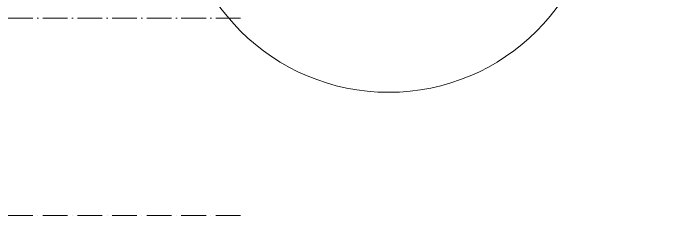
# Model space of a CAD drawing. Header units: millimetres. Extents: x -20144 to 122974, y -38328 to 48263.
# Drawn here: x 41621 to 45695, y 17900 to 19128 of the extents above; entities that cross this region are included whole.
import ezdxf

# ---------------------------------------------------------------- set-up
doc = ezdxf.new("R2010")
doc.units = ezdxf.units.MM
doc.linetypes.add('Grid Line', pattern=[4.2, 3, -0.6, 0, -0.6])
doc.layers.add('G-ANNO-SYMB', color=111, linetype='Continuous', lineweight=5)
doc.layers.add('TRUC', color=225, linetype='Continuous', lineweight=5)

# ---------------------------------------------------------------- blocks, each defined once
blk = doc.blocks.new('Section - Section Head - Filled-317961-MẶT BẰNG TẦNG 1')
at = {"layer": 'G-ANNO-SYMB'}
h = blk.add_hatch(color=256, dxfattribs=at)
edge = h.paths.add_edge_path(flags=0)
edge.add_line((-10.84, 4.49), (-6.35, 8.98))
edge.add_line((-6.35, 8.98), (-6.35, 6.35))
edge.add_arc((-6.35, 0), 6.35, 90, 135)
h = blk.add_hatch(color=256, dxfattribs=at)
edge = h.paths.add_edge_path(flags=0)
edge.add_arc((-6.35, 0), 6.35, 45, 90)
edge.add_line((-6.35, 6.35), (-6.35, 8.98))
edge.add_line((-6.35, 8.98), (-1.86, 4.49))
h = blk.add_hatch(color=256, dxfattribs=at)
edge = h.paths.add_edge_path(flags=0)
edge.add_arc((-6.35, 0), 6.358, 137.9216, 180)
edge.add_line((-12.708, 0), (-15.33, 0))
edge.add_line((-15.33, 0), (-11.069, 4.261))
h = blk.add_hatch(color=256, dxfattribs=at)
edge = h.paths.add_edge_path(flags=0)
edge.add_line((-1.631, 4.261), (2.63, 0))
edge.add_line((2.63, 0), (0.008, 0))
edge.add_arc((-6.35, 0), 6.358, 0, 42.0784)
for p, q in [((-6.35, 8.98), (-15.33, 0)), ((-6.35, 8.98), (-10.84, 4.49)), ((-6.35, 8.98), (2.63, 0)), ((-6.35, 6.35), (-6.35, 8.98)), ((-1.86, 4.49), (-6.35, 8.98)), ((-6.35, 8.98), (-6.35, 6.35)), ((-11.069, 4.261), (-15.33, 0)), ((2.63, 0), (-1.631, 4.261)), ((-15.33, 0), (-12.708, 0)), ((0.008, 0), (2.63, 0)), ((-12.7, 0), (-15.33, 0)), ((0, 0), (2.63, 0))]:
    blk.add_line(p, q, dxfattribs=at)
for radius, start, end in [(6.35, 360, 180), (6.35, 90, 135), (6.35, 45, 90), (6.358, 137.9216, 180), (6.358, 0, 42.0784), (6.35, 180, 360)]:
    blk.add_arc((-6.35, 0), radius, start, end, dxfattribs=at)

msp = doc.modelspace()

# ---------------------------------------------------------------- linework, layer by layer
at = {"layer": 'TRUC', "linetype": 'Grid Line', "ltscale": 50}
for p, q in [((43000.5, 19099.9), (-12092.4, 19099.9)), ((43000.5, 17899.9), (-14407, 17899.9))]:
    msp.add_line(p, q, dxfattribs=at)

# ---------------------------------------------------------------- block references
at = {"layer": 'G-ANNO-SYMB', "xscale": 199.9999999999999, "yscale": 199.9999999999999, "zscale": 199.9999999999999}
msp.add_blockref('Section - Section Head - Filled-317961-MẶT BẰNG TẦNG 1', (45168.5, 19919), dxfattribs=at)

doc.saveas('drawing.dxf')
